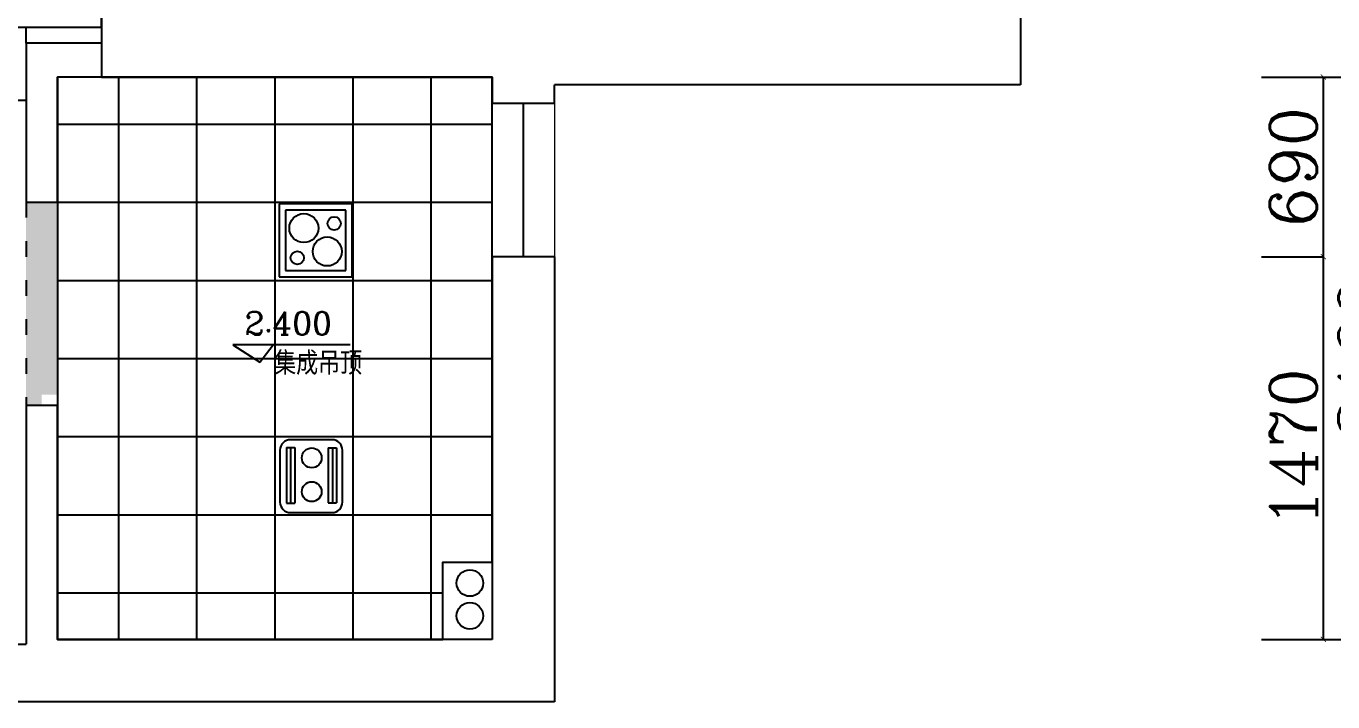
# Model space of a CAD drawing. Header units: millimetres. Extents: x 512961 to 915856, y -1268271 to -458543.
# Drawn here: x 863644 to 868665, y -1159319 to -1156723 of the extents above; entities that cross this region are included whole.
import ezdxf

# ---------------------------------------------------------------- set-up
doc = ezdxf.new("R2010")
doc.units = ezdxf.units.MM
doc.header["$MEASUREMENT"] = 0
doc.header["$PDMODE"] = 3
doc.linetypes.add('ACAD_ISO03W100', pattern=[30, 12, -18])
doc.layers.get('0').update_dxf_attribs({"linetype": 'CONTINUOUS'})
doc.layers.get('DEFPOINTS').update_dxf_attribs({"linetype": 'CONTINUOUS'})
for name, color, linetype in [('0-ELV-01-细实线', 1, 'CONTINUOUS'), ('FUR', 15, 'CONTINUOUS'), ('txt', 7, 'CONTINUOUS'), ('WINDOW', 5, 'CONTINUOUS'), ('图层1', 1, 'CONTINUOUS')]:
    doc.layers.add(name, color=color, linetype=linetype)
doc.layers.add('门窗', color=4, linetype='CONTINUOUS', lineweight=13)
doc.styles.get("Standard").update_dxf_attribs({"font": 'complex.shx', "bigfont": 'hzxy.shx'})
doc.dimstyles.new('LMDIM40', dxfattribs={"dimtxt": 80, "dimasz": 20, "dimexe": 0, "dimexo": 0, "dimgap": 25, "dimtad": 1, "dimdec": 0, "dimzin": 0, "dimdsep": 46, "dimtxsty": 'Standard', "dimblk1": 'DOT', "dimblk2": 'DOT', "dimsah": 1, "dimcen": 0, "dimclrd": 2, "dimclre": 2, "dimclrt": 2, "dimadec": 0, "dimazin": 0, "dimtfac": 1, "dimtdec": 0, "dimtmove": 2, "dimatfit": 3, "dimldrblk": 'DOT', "dimfxl": 1, "dimtolj": 1, "dimtzin": 0, "dimarcsym": 0})

# ---------------------------------------------------------------- blocks, each defined once
blk = doc.blocks.new('_ArchTick')
at = {"color": 0, "linetype": 'ByBlock', "const_width": 0.15}
blk.add_lwpolyline([(-0.5, -0.5), (0.5, 0.5)], dxfattribs=at)
blk = doc.blocks.new('*D633')
at = {"layer": 'DEFPOINTS', "color": 0}
for p in [(868390.6, -1157608.8), (868628.1, -1157608.8), (868390.6, -1159078.8)]:
    blk.add_point(p, dxfattribs=at)
at = {"layer": 'txt', "color": 2, "lineweight": -2}
for p, q in [((868390.6, -1157608.8), (868628.1, -1157608.8)), ((868628.1, -1159078.8), (868628.1, -1157608.8)), ((868390.6, -1159078.8), (868628.1, -1159078.8))]:
    blk.add_line(p, q, dxfattribs=at)
at = {"layer": 'txt', "color": 2, "lineweight": -2, "xscale": 20, "yscale": 20, "zscale": 20}
for p, rotation in [((868628.1, -1157608.8), 90), ((868628.1, -1159078.8), 270)]:
    blk.add_blockref('_ArchTick', p, dxfattribs=dict(at, rotation=rotation))
at = {"layer": 'txt', "color": 2, "insert": (868513.1, -1158343.8), "char_height": 180, "attachment_point": 5, "rotation": 90}
blk.add_mtext('\\A1;1470', dxfattribs=at)
blk = doc.blocks.new('_DOT')
at = {"color": 0, "linetype": 'ByBlock'}
blk.add_line((-0.5, 0), (-1, 0), dxfattribs=at)
at = {"color": 0, "linetype": 'ByBlock', "const_width": 0.5}
blk.add_lwpolyline([(-0.25, 0, 1), (0.25, 0, 1)], format="xyb", close=True, dxfattribs=at)
blk = doc.blocks.new('DOT')
at = {"color": 0, "linetype": 'ByBlock'}
blk.add_line((-0.35, 0), (-1, 0), dxfattribs=at)
at = {"color": 0, "linetype": 'ByBlock', "const_width": 0.35}
blk.add_lwpolyline([(-0.175, 0, 1), (0.175, 0, 1)], format="xyb", close=True, dxfattribs=at)
blk = doc.blocks.new('*D634')
at = {"layer": 'DEFPOINTS', "color": 0}
for p in [(868390.6, -1156918.8), (868628.1, -1156918.8), (868390.6, -1157608.8)]:
    blk.add_point(p, dxfattribs=at)
at = {"layer": 'txt', "color": 2, "lineweight": -2}
for p, q in [((868390.6, -1156918.8), (868628.1, -1156918.8)), ((868628.1, -1157608.8), (868628.1, -1156918.8)), ((868390.6, -1157608.8), (868628.1, -1157608.8))]:
    blk.add_line(p, q, dxfattribs=at)
at = {"layer": 'txt', "color": 2, "lineweight": -2, "xscale": 20, "yscale": 20, "zscale": 20}
for p, rotation in [((868628.1, -1156918.8), 90), ((868628.1, -1157608.8), 270)]:
    blk.add_blockref('_ArchTick', p, dxfattribs=dict(at, rotation=rotation))
at = {"layer": 'txt', "color": 2, "insert": (868513.1, -1157263.8), "char_height": 180, "attachment_point": 5, "rotation": 90}
blk.add_mtext('\\A1;690', dxfattribs=at)
blk = doc.blocks.new('*D655')
at = {"layer": 'DEFPOINTS', "color": 0}
for p in [(868390.6, -1156918.8), (868891.7, -1156918.8), (868390.6, -1159078.8)]:
    blk.add_point(p, dxfattribs=at)
at = {"layer": 'txt', "color": 2, "lineweight": -2}
for p, q in [((868390.6, -1156918.8), (868891.7, -1156918.8)), ((868891.7, -1159078.8), (868891.7, -1156918.8)), ((868390.6, -1159078.8), (868891.7, -1159078.8))]:
    blk.add_line(p, q, dxfattribs=at)
at = {"layer": 'txt', "color": 2, "lineweight": -2, "xscale": 20, "yscale": 20, "zscale": 20}
for p, rotation in [((868891.7, -1156918.8), 90), ((868891.7, -1159078.8), 270)]:
    blk.add_blockref('_ArchTick', p, dxfattribs=dict(at, rotation=rotation))
at = {"layer": 'txt', "color": 2, "insert": (868776.7, -1157998.8), "char_height": 180, "attachment_point": 5, "rotation": 90}
blk.add_mtext('\\A1;2160', dxfattribs=at)
blk = doc.blocks.new('*D656')
at = {"layer": 'DEFPOINTS', "color": 0}
for p in [(868390.6, -1154256.6), (868891.7, -1154256.6), (868390.6, -1156918.8)]:
    blk.add_point(p, dxfattribs=at)
at = {"layer": 'txt', "color": 2, "lineweight": -2}
for p, q in [((868390.6, -1154256.6), (868891.7, -1154256.6)), ((868891.7, -1156918.8), (868891.7, -1154256.6)), ((868390.6, -1156918.8), (868891.7, -1156918.8))]:
    blk.add_line(p, q, dxfattribs=at)
at = {"layer": 'txt', "color": 2, "lineweight": -2, "xscale": 20, "yscale": 20, "zscale": 20}
for p, rotation in [((868891.7, -1154256.6), 90), ((868891.7, -1156918.8), 270)]:
    blk.add_blockref('_ArchTick', p, dxfattribs=dict(at, rotation=rotation))
at = {"layer": 'txt', "color": 2, "insert": (868776.7, -1155587.7), "char_height": 180, "attachment_point": 5, "rotation": 90}
blk.add_mtext('\\A1;2662', dxfattribs=at)
blk = doc.blocks.new('*D659')
at = {"layer": 'DEFPOINTS', "color": 0}
for p in [(868390.6, -1149016.6), (868390.6, -1159078.8), (869182.2, -1159078.8)]:
    blk.add_point(p, dxfattribs=at)
at = {"layer": 'txt', "color": 2, "lineweight": -2}
for p, q in [((868390.6, -1149016.6), (869182.2, -1149016.6)), ((869182.2, -1149016.6), (869182.2, -1159078.8)), ((868390.6, -1159078.8), (869182.2, -1159078.8))]:
    blk.add_line(p, q, dxfattribs=at)
at = {"layer": 'txt', "color": 2, "lineweight": -2, "xscale": 20, "yscale": 20, "zscale": 20}
for p, rotation in [((869182.2, -1149016.6), 90), ((869182.2, -1159078.8), 270)]:
    blk.add_blockref('_ArchTick', p, dxfattribs=dict(at, rotation=rotation))
at = {"layer": 'txt', "color": 2, "insert": (869067.2, -1154047.7), "char_height": 180, "attachment_point": 5, "rotation": 90}
blk.add_mtext('\\A1;10062', dxfattribs=at)
blk = doc.blocks.new('gdr')
at = {"color": 44, "linetype": 'ByBlock', "ltscale": 3}
for centre, radius in [((883912.2, -1176591.8), 55.7), ((884028.5, -1176573.8), 25.5), ((884001.9, -1176681.6), 55.7), ((883886.9, -1176706.1), 25.5)]:
    blk.add_circle(centre, radius, dxfattribs=at)
at = {"layer": 'FUR', "color": 7, "linetype": 'Continuous'}
for p, q in [((883817.2, -1176499.1), (883817.2, -1176779.1)), ((884097.2, -1176499.1), (883817.2, -1176499.1)), ((884097.2, -1176779.1), (884097.2, -1176499.1)), ((883841.2, -1176523.1), (883841.2, -1176755.1)), ((884073.2, -1176523.1), (883841.2, -1176523.1)), ((884073.2, -1176755.1), (884073.2, -1176523.1)), ((883841.2, -1176755.1), (884073.2, -1176755.1)), ((883817.2, -1176779.1), (884097.2, -1176779.1))]:
    blk.add_line(p, q, dxfattribs=at)
blk = doc.blocks.new('gsdg')
at = {"color": 44, "linetype": 'ByBlock', "ltscale": 3}
for p, q in [((852072.9, -1109661.5), (852072.9, -1109875.8)), ((852072.9, -1109685.3), (852072.9, -1109872.6)), ((852233.2, -1109663.1), (852233.2, -1109874.2))]:
    blk.add_line(p, q, dxfattribs=at)
for centre in [(852153.9, -1109701.2), (852153.9, -1109831.2)]:
    blk.add_circle(centre, 38.1, dxfattribs=at)
at = {"layer": '图层1', "color": 7}
for p, q in [((852056.9, -1109661.5), (852056.9, -1109875.8)), ((852056.9, -1109661.5), (852088.9, -1109661.5)), ((852088.9, -1109661.5), (852088.9, -1109875.8)), ((852217.2, -1109663.1), (852217.2, -1109874.2)), ((852217.2, -1109663.1), (852249.2, -1109663.1)), ((852249.2, -1109663.1), (852249.2, -1109874.2)), ((852056.9, -1109875.8), (852088.9, -1109875.8)), ((852217.2, -1109874.2), (852249.2, -1109874.2))]:
    blk.add_line(p, q, dxfattribs=at)
blk.add_lwpolyline([(852072, -1109911.4), (852232, -1109911.4, 0.414214), (852272, -1109871.4), (852272, -1109671.4, 0.414214), (852232, -1109631.4), (852072, -1109631.4, 0.414214), (852032, -1109671.4), (852032, -1109871.4, 0.414214)], format="xyb", close=True, dxfattribs=at)

msp = doc.modelspace()

# ---------------------------------------------------------------- hatches: boundary and pattern name
at = {"layer": 'txt'}
h = msp.add_hatch(dxfattribs=at)
h.set_pattern_fill('AR-CONC', color=251, scale=15, style=0)
h.set_pattern_definition([(50, (22898.27, 1.24), (107.5890274, -9.41282), [11.25, -123.75]), (355, (22898.27, 1.24), (-20.8127, 112.82882), [9, -99]), (100.4514, (22907.24, 0.45), (86.776407, 103.415931), [9.5610285, -105.171317]), (46.1842, (22898.27, 31.24), (160.086157, -24.827852), [16.875, -185.625]), (96.6356, (22911.61, 29.17), (140.199406, 146.11768), [14.341543, -157.75695]), (351.1842, (22898.27, 31.24), (140.199292, 146.11779), [13.5, -148.5]), (21, (22913.27, 23.74), (89.536058, -60.3928336), [11.25, -123.75]), (326, (22913.27, 23.74), (36.4973, 108.772507), [9, -99]), (71.4514, (22920.74, 18.7), (126.033394, 48.3795745), [9.5610285, -105.171317]), (37.5, (22898.274, 1.236), (1.8239783, 49.9340781), [0, -97.8, 0, -100.5, 0, -99.375]), (7.5, (22898.274, 1.236), (39.4604306, 59.1617568), [0, -57.3, 0, -95.55, 0, -37.875]), (327.5, (22864.824, 1.236), (80.0733654, -3.3832308), [0, -37.5, 0, -117, 0, -155.25]), (317.5, (22849.824, 1.236), (87.4779254, 15.0157473), [0, -48.75, 0, -77.7, 0, -110.25])])
h.paths.add_polyline_path([(862183.7, -1157834.9), (862383.7, -1157834.9), (862383.7, -1157016.6), (862283.7, -1157016.6), (862283.7, -1157056.6), (862183.7, -1157056.6)])
h.paths.add_polyline_path([(863763.9, -1157398.8), (863643.9, -1157398.8), (863643.9, -1158178.8), (863703.9, -1158178.8), (863703.9, -1158138.8), (863763.9, -1158138.8)])
h.paths.add_polyline_path([(863933.9, -1155033.9), (864053.9, -1155033.9), (864053.9, -1154273.9), (863993.9, -1154273.9), (863993.9, -1154233.9), (863933.9, -1154233.9)])
h = msp.add_hatch(dxfattribs=at)
h.set_pattern_fill('NET', color=251, scale=2400, style=0)
h.paths.add_polyline_path([(862083.7, -1157926.6), (862183.7, -1157926.6), (862183.7, -1157834.9), (862183.7, -1157016.6), (862183.7, -1156946.6), (860373.7, -1156946.6), (860273.7, -1156946.6), (859473.7, -1156946.6), (859433.7, -1156946.6), (859433.7, -1158486.6), (859713.7, -1158486.6), (859713.7, -1158906.6), (862083.7, -1158906.6)])
h.paths.add_polyline_path([(863763.9, -1158178.8), (863763.9, -1159078.8), (865244.5, -1159078.8), (865244.5, -1158782.4), (865433.9, -1158782.4), (865433.9, -1157608.8), (865433.9, -1157018.8), (865433.9, -1156918.8), (863933.9, -1156918.8), (863763.9, -1156918.8), (863763.9, -1157398.8)])

# ---------------------------------------------------------------- linework, layer by layer
at = {"layer": '0-ELV-01-细实线', "color": 251, "linetype": 'ACAD_ISO03W100', "ltscale": 5}
for p, q in [((863643.9, -1157398.8), (863643.9, -1158178.8)), ((863763.9, -1157398.8), (863763.9, -1158178.8))]:
    msp.add_line(p, q, dxfattribs=at)
at = {"layer": 'txt'}
for p, q in [((863643.9, -1156788.8), (863643.9, -1156726.6)), ((863643.9, -1157008.8), (862383.7, -1157008.8)), ((865553.9, -1157018.8), (865553.9, -1157608.8)), ((864888.9, -1157947.1), (864438.4, -1157947.1)), ((864438.4, -1157947.1), (864541.9, -1158014.1)), ((864541.9, -1158014.1), (864592.9, -1157947.1)), ((865244.5, -1159078.8), (865244.5, -1158782.4)), ((865244.5, -1158782.4), (865433.9, -1158782.4))]:
    msp.add_line(p, q, dxfattribs=at)
for points in [[(863933.9, -1154146.6), (860593.7, -1154146.6), (860593.7, -1156726.6), (863933.9, -1156726.6)], [(865433.9, -1157608.8), (865433.9, -1157018.8), (865433.9, -1156918.8), (863933.9, -1156918.8), (863763.9, -1156918.8), (863763.9, -1157398.8), (863763.9, -1158178.8), (863763.9, -1159078.8), (865244.5, -1159078.8), (865244.5, -1158782.4), (865433.9, -1158782.4)]]:
    msp.add_lwpolyline(points, close=True, dxfattribs=at)
for centre in [(865349, -1158862.4), (865349, -1158988.4)]:
    msp.add_circle(centre, 51, dxfattribs=at)
at = {"layer": 'WINDOW'}
for p, q in [((867463.9, -1156096.6), (867463.9, -1156948.8)), ((863933.9, -1156308.8), (863933.9, -1156918.8)), ((863933.9, -1156788.8), (863643.9, -1156788.8)), ((863643.9, -1156788.8), (863643.9, -1157398.8)), ((863763.9, -1157398.8), (863763.9, -1156918.8)), ((863933.9, -1156918.8), (863763.9, -1156918.8)), ((863933.9, -1156918.8), (865433.9, -1156918.8)), ((865433.9, -1156918.8), (865433.9, -1157018.8)), ((867463.9, -1156948.8), (865673.9, -1156948.8)), ((865673.9, -1157018.8), (865673.9, -1156948.8)), ((865433.9, -1157018.8), (865673.9, -1157018.8)), ((863643.9, -1157398.8), (863763.9, -1157398.8)), ((865673.9, -1157608.8), (865433.9, -1157608.8)), ((865433.9, -1157608.8), (865433.9, -1159078.8)), ((865673.9, -1157608.8), (865673.9, -1159318.8)), ((863643.9, -1158178.8), (863763.9, -1158178.8)), ((863643.9, -1158178.8), (863643.9, -1159096.6)), ((863763.9, -1159078.8), (863763.9, -1158178.8)), ((865433.9, -1159078.8), (863763.9, -1159078.8)), ((863553.7, -1159096.6), (863643.9, -1159096.6)), ((865673.9, -1159318.8), (863553.7, -1159318.8))]:
    msp.add_line(p, q, dxfattribs=at)
at = {"layer": '门窗'}
for p, q in [((865433.9, -1157608.8), (865433.9, -1157018.8)), ((865673.9, -1157018.8), (865673.9, -1157608.8))]:
    msp.add_line(p, q, dxfattribs=at)

# ---------------------------------------------------------------- block references
at = {"layer": 'txt'}
for name, p in [('gdr', (-19201.2, 19092.7)), ('gsdg', (12587.3, -48680.4))]:
    msp.add_blockref(name, p, dxfattribs=at)

# ---------------------------------------------------------------- texts
at = {"layer": 'txt', "char_height": 89, "width": 2632.599, "attachment_point": 1}
for s, insert in [('\\pt133.516;2.400', (864483.2, -1157820.6)), ('集成吊顶', (864596.7, -1157973.6))]:
    msp.add_mtext(s, dxfattribs=dict(at, insert=insert))

# ---------------------------------------------------------------- dimensions: what is measured, and where the dimension line sits
at = {"layer": 'txt', "color": 2}
for base, p1, p2, angle, picture, middle in [((869182.2, -1159078.8), (868390.6, -1149016.6), (868390.6, -1159078.8), 90, '*D659', (869067.2, -1154047.7)), ((868891.7, -1154256.6), (868390.6, -1156918.8), (868390.6, -1154256.6), 90, '*D656', (868776.7, -1155587.7)), ((868628.1, -1156918.8), (868390.6, -1157608.8), (868390.6, -1156918.8), 270, '*D634', (868513.1, -1157263.8)), ((868891.7, -1156918.8), (868390.6, -1159078.8), (868390.6, -1156918.8), 90, '*D655', (868776.7, -1157998.8)), ((868628.1, -1157608.8), (868390.6, -1159078.8), (868390.6, -1157608.8), 270, '*D633', (868513.1, -1158343.8))]:
    dim = msp.add_linear_dim(base=base, p1=p1, p2=p2, angle=angle, dimstyle='LMDIM40', override={"dimtxt": 180, "dimblk": 'ArchTick', "dimsah": 0, "dimldrblk": 'DOT'}, dxfattribs=at)
    dim.commit()
    dim.dimension.update_dxf_attribs({"geometry": picture, "text_midpoint": middle})

doc.saveas('drawing.dxf')
